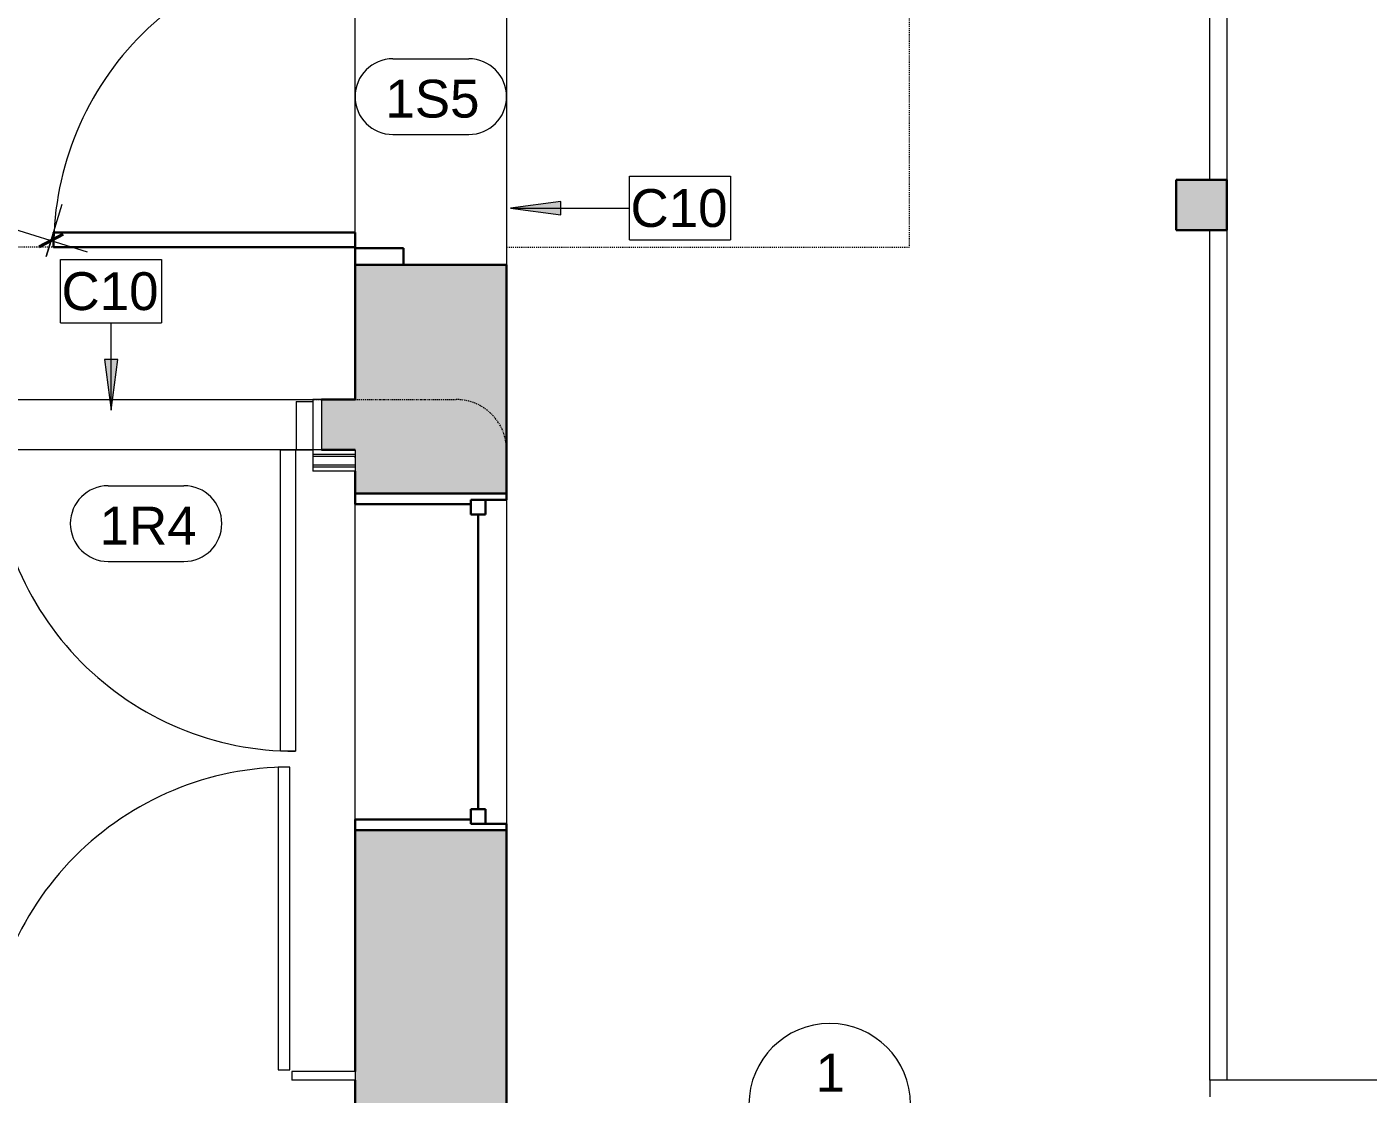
# Model space of a CAD drawing. Header units: inches. Extents: x -1287 to 1590, y -3558 to 989.
# Drawn here: x -811 to -651.7, y -1191.9 to -1065 of the extents above; entities that cross this region are included whole.
import ezdxf

# ---------------------------------------------------------------- set-up
doc = ezdxf.new("R2010")
doc.units = ezdxf.units.IN
doc.header["$MEASUREMENT"] = 0
doc.linetypes.add('Dash', pattern=[0.25, 0.125, -0.125])
doc.linetypes.add('Dash Dot 3_16_', pattern=[0.3125, 0.1875, -0.0625, 0, -0.0625])
for name, color, linetype, lineweight in [('A-ANNO-DIMS', 211, 'Continuous', 9), ('A-ANNO-DIMS-48', 211, 'Continuous', 9), ('A-ANNO-KEYN', 231, 'Continuous', 9), ('A-ANNO-SYMB', 150, 'Continuous', 9), ('A-COLS', 52, 'Continuous', 18), ('A-DETL', 90, 'Continuous', 9), ('A-DOOR', 31, 'Continuous', 18), ('A-DOOR-FRAM', 31, 'Continuous', 30), ('A-DOOR-IDEN', 31, 'Continuous', 9), ('A-FLOR', 192, 'Continuous', 18), ('A-FLOR-HRAL', 11, 'Continuous', 18), ('A-GENM', 13, 'Continuous', 9), ('A-GLAZ', 151, 'Continuous', 18), ('A-WALL', 113, 'Continuous', 18), ('A-WALL-PATT', 111, 'Continuous', 18), ('I-WALL', 2, 'Continuous', 18), ('S-STRS', 31, 'Continuous', 18)]:
    doc.layers.add(name, color=color, linetype=linetype, lineweight=lineweight)
doc.styles.add('Arial', font='arial.ttf', dxfattribs={"height": 4.5})
doc.styles.add('Swis721 Lt BT', font='swissl.ttf', dxfattribs={"height": 4.5})
doc.dimstyles.new('OTJ_-_3_32__Linear__1_2__Tolerance', dxfattribs={"dimscale": 12, "dimtxt": 4.748918, "dimasz": 0.1875, "dimexe": 0.375, "dimexo": 0.25, "dimgap": 0.25, "dimtad": 1, "dimdec": 1, "dimrnd": 0.5, "dimzin": 3, "dimdsep": 46, "dimlunit": 4, "dimtxsty": 'Swis721 Lt BT', "dimblk1": 'OBLIQUE', "dimblk2": 'OBLIQUE', "dimsah": 1, "dimcen": 0.09, "dimdle": 0.375, "dimazin": 0, "dimtfac": 1, "dimtdec": 4, "dimtix": 1, "dimtmove": 0, "dimatfit": 3, "dimfxl": 1, "dimtvp": 1, "dimfrac": 2, "dimtolj": 1, "dimtzin": 0, "dimarcsym": 2})

# ---------------------------------------------------------------- blocks, each defined once
blk = doc.blocks.new('Double Hung - balcony windows 3_ 4_-6827316-1st Floor Construction')
at = {"layer": 'A-GLAZ', "color": 8, "lineweight": 30}
for p, q in [((-20, 9), (-19.25, 9)), ((-19.25, 4.75), (-19.25, 9)), ((19.25, 4.75), (19.25, 9)), ((20, 9), (19.25, 9)), ((-19.25, 6.5), (-19.25, 4.75)), ((-19.25, 6.5), (-17.5, 6.5)), ((-17.5, 6.5), (-17.5, 4.75)), ((17.5, 6.5), (17.5, 4.75)), ((19.25, 6.5), (17.5, 6.5)), ((19.25, 6.5), (19.25, 4.75)), ((-17.5, 5.625), (17.5, 5.625)), ((-19.25, 4.75), (-17.5, 4.75)), ((-19.25, 4.75), (-18.75, 4.75)), ((-18.75, -9), (-18.75, 4.75)), ((19.25, 4.75), (17.5, 4.75)), ((18.75, 4.75), (19.25, 4.75)), ((18.75, 4.75), (18.75, -9)), ((-18.75, -9), (-20, -9)), ((18.75, -9), (20, -9))]:
    blk.add_line(p, q, dxfattribs=at)
blk = doc.blocks.new('Single Glass_All Glass_Frameless - 3_-0_x8_-0_-8319656-1st Floor Construction')
at = {"layer": 'A-DOOR'}
for p, q in [((20.62, 36.78), (20.62, 0.78)), ((21.99, 36.78), (20.62, 36.78)), ((21.99, 0.78), (21.99, 36.78)), ((20.62, 0.78), (21.99, 0.78))]:
    blk.add_line(p, q, dxfattribs=at)
at = {"layer": 'A-DOOR', "lineweight": 9}
blk.add_arc((21.99, 0.78), 36, 90, 180.5, dxfattribs=at)
blk = doc.blocks.new('Single Flush - D7 3_ X 8_-8257671-1st Floor Construction')
at = {"layer": 'A-DOOR', "lineweight": 30}
for p, q in [((16.16, -9), (17.91, -9)), ((16.16, -44.81), (16.16, -9)), ((17.91, -9), (17.91, -44.81)), ((17.91, -44.81), (16.16, -44.81))]:
    blk.add_line(p, q, dxfattribs=at)
at = {"layer": 'A-DOOR', "lineweight": 9}
blk.add_arc((17.91, -9), 35.81, 179.5, 270, dxfattribs=at)
at = {"layer": 'A-DOOR-FRAM'}
for p, q in [((-20, -3.25), (-20, -9)), ((-20, -3.25), (-18, -3.25)), ((-18, -3.25), (-18, -9)), ((18, -3.25), (18, -9)), ((18, -3.25), (20, -3.25)), ((20, -3.25), (20, -9)), ((-20, -9), (-18, -9)), ((18, -9), (20, -9))]:
    blk.add_line(p, q, dxfattribs=at)
at = {"layer": 'A-GENM', "linetype": 'Dash'}
for p, q in [((-17.91, 56.81), (-29.91, 56.81)), ((-29.91, 9), (-29.91, 56.81)), ((-17.91, 56.81), (17.91, 56.81)), ((-17.91, 9), (-17.91, 56.81)), ((17.91, 9), (17.91, 56.81)), ((17.87, 9), (17.91, 9)), ((-35.91, -9), (-35.91, -68.81)), ((17.87, -9), (17.91, -9)), ((17.91, -9), (17.91, -68.81)), ((-35.91, -68.81), (17.91, -68.81))]:
    blk.add_line(p, q, dxfattribs=at)
blk = doc.blocks.new('Top Rail Type - Top Rail_Internal_-8311756-1st Floor Construction')
at = {"layer": 'A-FLOR-HRAL', "lineweight": 9}
for p, q in [((-668.48, -909.19), (-668.48, -1083.19)), ((-668.48, -1089.19), (-668.48, -1190.19))]:
    blk.add_line(p, q, dxfattribs=at)
blk = doc.blocks.new('Top Rail Type - Top Rail_Internal_-V88-1st Floor Construction')
at = {"layer": 'A-FLOR-HRAL', "lineweight": 9}
for p, q in [((-668.48, -909.19), (-668.48, -1083.19)), ((-668.48, -1089.19), (-668.48, -1190.19))]:
    blk.add_line(p, q, dxfattribs=at)
blk = doc.blocks.new('Single Flush - D13 3_ X 8_-8257700-1st Floor Construction')
at = {"layer": 'A-DETL'}
for p, q in [((-20, 3), (20, 3)), ((-20, -3), (-20, 3)), ((-20, 3), (-20, -3)), ((-20, 2.75), (-20, -3)), ((-20, 2.75), (-18, 2.75)), ((-18, 2.75), (-18, -3)), ((18.000004, 2.75), (18.000004, -3)), ((18.000004, 2.75), (20.000004, 2.75)), ((20, 3), (20, -3)), ((20, 3), (20, -3)), ((20.000004, 2.75), (20.000004, -3)), ((-20, -3), (-18, -3)), ((20, -3), (-20, -3)), ((16.15625, -3), (17.90625, -3)), ((16.15625, -38.8125), (16.15625, -3)), ((17.90625, -3), (17.90625, -38.8125)), ((18.000004, -3), (20.000004, -3)), ((17.90625, -38.8125), (16.15625, -38.8125))]:
    blk.add_line(p, q, dxfattribs=at)
blk.add_arc((17.90625, -3), 35.8125, 179.5, 270, dxfattribs=at)
blk = doc.blocks.new('Door Tag - Door Tag-41184-1st Floor Construction')
at = {"layer": 'A-DOOR-IDEN'}
for p, q in [((-0.09375, 0.09375), (0.09375, 0.09375)), ((-0.09375, -0.09375), (0.09375, -0.09375))]:
    blk.add_line(p, q, dxfattribs=at)
for centre, start, end in [((-0.09375, 0), 90, 270), ((0.09375, 0), 270, 90)]:
    blk.add_arc(centre, 0.09375, start, end, dxfattribs=at)
blk = doc.blocks.new('Floor Plan - Callout Head-3511279-1st Floor Construction')
at = {"layer": 'A-ANNO-SYMB'}
blk.add_line((-0.2, 0), (0.2, 0), dxfattribs=at)
for start, end in [(360, 180), (180, 360)]:
    blk.add_arc((0, 0), 0.2, start, end, dxfattribs=at)
blk = doc.blocks.new('Keynote Tag - Keynote Number - Boxed-135510-1st Floor Construction')
at = {"layer": 'A-ANNO-KEYN'}
for p, q in [((-0.125, -0.0792), (-0.125, 0.0781)), ((-0.125, 0.0781), (0.125, 0.0781)), ((0.125, 0.0781), (0.125, -0.0792)), ((-0.125, -0.0792), (0.125, -0.0792))]:
    blk.add_line(p, q, dxfattribs=at)
blk = doc.blocks.new('DIMBLOCK82-1st Floor Construction')
at = {"layer": 'A-ANNO-DIMS-48'}
for p, q in [((-860.93, -1076.17), (-859.01, -1069.95)), ((-864.63, -1072.92), (-803.85, -1091.73)), ((-860.34, -1074.25), (-860.93, -1076.17)), ((-808.74, -1092.32), (-806.82, -1086.1)), ((-808.15, -1090.4), (-808.74, -1092.32))]:
    blk.add_line(p, q, dxfattribs=at)
at = {"layer": 'A-ANNO-DIMS-48', "lineweight": 50}
for p, q in [((-860.34, -1074.25), (-858.93, -1073.5)), ((-860.34, -1074.25), (-861.74, -1074.99)), ((-808.15, -1090.4), (-806.74, -1089.66)), ((-808.15, -1090.4), (-809.56, -1091.14))]:
    blk.add_line(p, q, dxfattribs=at)
at = {"layer": 'A-ANNO-DIMS-48', "color": 0, "insert": (-843.35, -1070.08), "char_height": 4.5, "width": 29.579, "attachment_point": 1, "rotation": 342.7985, "line_spacing_factor": 1.005062, "style": 'Swis721 Lt BT'}
blk.add_mtext('4\' - 6 1/2"', dxfattribs=at)
blk = doc.blocks.new('_Oblique')
at = {"color": 0, "linetype": 'ByBlock', "lineweight": -2}
blk.add_line((-0.5, -0.5), (0.5, 0.5), dxfattribs=at)

msp = doc.modelspace()

# ---------------------------------------------------------------- hatches: boundary and pattern name
at = {"layer": 'A-ANNO-KEYN'}
for points in [[(-753.59, -1086.55), (-747.59, -1087.34), (-747.59, -1085.76)], [(-801.03, -1110.56), (-800.24, -1104.56), (-801.82, -1104.56)]]:
    msp.add_hatch(color=256, dxfattribs=at).paths.add_polyline_path(points, flags=0)
at = {"layer": 'A-COLS'}
msp.add_hatch(color=250, dxfattribs=at).paths.add_polyline_path([(-674.48, -1089.19), (-668.48, -1089.19), (-668.48, -1083.19), (-674.48, -1083.19)], flags=0)
at = {"layer": 'A-WALL-PATT'}
h = msp.add_hatch(color=250, dxfattribs=at)
h.paths.add_polyline_path([(-772.04, -1262.19), (-754.04, -1262.19), (-754.04, -1160.48), (-772.04, -1160.48), (-772.04, -1256.19)], flags=0)
h.paths.add_polyline_path([(-772.04, -1120.48), (-754.04, -1120.48), (-754.04, -1093.3), (-772.04, -1093.3), (-772.04, -1117.8)], flags=0)
h.paths.add_polyline_path([(-772.04, -1053.3), (-754.04, -1053.3), (-754.04, -1004.19), (-772.04, -1004.19), (-772.04, -1052.45)], flags=0)
h.paths.add_polyline_path([(-754.04, -962.19), (-754.04, -860.19), (-772.04, -860.19), (-772.04, -962.19)], flags=0)
h.paths.add_polyline_path([(-754.04, -818.19), (-754.04, -716.19), (-772.04, -716.19), (-772.04, -818.19)], flags=0)
h.paths.add_polyline_path([(-772.04, -674.19), (-754.04, -674.19), (-754.04, -571), (-772.04, -571), (-772.04, -673.69)], flags=0)
h.paths.add_polyline_path([(-772.04, -530.75), (-754.04, -530.75), (-754.04, -428.19), (-772.04, -428.19), (-772.04, -508.99)], flags=0)
h.paths.add_polyline_path([(-754.04, -386.19), (-754.04, -278.19), (-772.04, -278.19), (-772.04, -386.19)], flags=0)
h.paths.add_polyline_path([(-772.04, -236.19), (-754.04, -236.19), (-754.04, -128.75), (-772.04, -128.75), (-772.04, -226.52)], flags=0)
h.paths.add_polyline_path([(-772.04, -88.75), (-754.04, -88.75), (-754.04, 16.25), (-772.04, 16.25), (-772.04, -72.84)], flags=0)
h = msp.add_hatch(color=250, dxfattribs=at)
h.paths.add_polyline_path([(-884.51, -1115.3), (-884.51, -1109.3), (-1017.06, -1109.3), (-1017.06, -1115.3), (-886.75, -1115.3)], flags=0)
h.paths.add_polyline_path([(-772.04, -1115.3), (-772.04, -1109.3), (-776.04, -1109.3), (-776.04, -1115.3)], flags=0)
h.paths.add_polyline_path([(-833.2, -1115.3), (-817.04, -1115.3), (-817.04, -1109.3), (-851.57, -1109.3), (-851.57, -1115.3), (-846.59, -1115.3)], flags=0)
at = {"layer": 'A-WALL-PATT', "lineweight": 9}
h = msp.add_hatch(dxfattribs=at)
h.set_pattern_fill('FP_4', color=256, style=0, pattern_type=2)
h.set_pattern_definition([(0, (0, 0), (15.36, 3.84), [0.634, -10.886, 0.634, -10.886, -61.44]), (0, (0, 0), (15.36, 3.84), [-23.04, 0.634, -22.406, 0.634, -10.886, -26.88]), (0, (0, 0), (15.36, 3.84), [-57.6, 0.634, -7.046, 0.634, -18.566]), (120, (5.76, 1.92), (-11.005538, 11.38215), [0.634, -10.886, 0.634, -10.886, -61.44]), (120, (5.76, 1.92), (-11.005538, 11.38215), [-23.04, 0.634, -22.406, 0.634, -10.886, -26.88]), (120, (5.76, 1.92), (-11.005538, 11.38215), [-57.6, 0.634, -7.046, 0.634, -18.566]), (240, (7.68, 9.6), (-4.354462, -15.22215), [0.634, -10.886, 0.634, -10.886, -61.44]), (240, (7.68, 9.6), (-4.354462, -15.22215), [-23.04, 0.634, -22.406, 0.634, -10.886, -26.88]), (240, (7.68, 9.6), (-4.354462, -15.22215), [-57.6, 0.634, -7.046, 0.634, -18.566])])
h.paths.add_polyline_path([(-772.04, -1117.05), (-772.04, -1116.05), (-777.04, -1116.05), (-777.04, -1117.05)], flags=0)

# ---------------------------------------------------------------- linework, layer by layer
at = {"layer": 'A-ANNO-KEYN'}
for p, q in [((-747.59, -1085.76), (-753.59, -1086.55)), ((-753.59, -1086.55), (-747.59, -1087.34)), ((-753.59, -1086.55), (-739.43, -1086.55)), ((-747.59, -1087.34), (-747.59, -1085.76)), ((-801.03, -1110.56), (-801.03, -1100.2)), ((-800.24, -1104.56), (-801.82, -1104.56)), ((-801.82, -1104.56), (-801.03, -1110.56)), ((-801.03, -1110.56), (-800.24, -1104.56))]:
    msp.add_line(p, q, dxfattribs=at)
at = {"layer": 'A-ANNO-SYMB', "linetype": 'Dash Dot 3_16_'}
for p, q in [((-851.57, -1109.3), (-760.04, -1109.3)), ((-754.04, -1115.3), (-754.04, -1278.19))]:
    msp.add_line(p, q, dxfattribs=at)
msp.add_arc((-760.04, -1115.3), 6, 0, 90, dxfattribs=at)
at = {"layer": 'A-COLS', "color": 8, "lineweight": 30}
for p, q in [((-674.48, -1089.19), (-674.48, -1083.19)), ((-674.48, -1083.19), (-668.48, -1083.19)), ((-668.48, -1089.19), (-668.48, -1083.19)), ((-668.48, -1089.19), (-674.48, -1089.19))]:
    msp.add_line(p, q, dxfattribs=at)
at = {"layer": 'A-FLOR'}
for p, q in [((-670.48, -1083.19), (-670.48, -909.19)), ((-754.04, -1053.3), (-754.04, -1093.3)), ((-670.48, -1190.19), (-670.48, -1089.19))]:
    msp.add_line(p, q, dxfattribs=at)
at = {"layer": 'A-WALL', "lineweight": 9}
for p, q in [((-772.04, -1093.3), (-772.04, -1053.3)), ((-817.04, -1109.3), (-777.04, -1109.3)), ((-776.04, -1109.3), (-776.04, -1115.3)), ((-777.04, -1115.3), (-817.04, -1115.3)), ((-772.04, -1160.48), (-772.04, -1120.48)), ((-754.04, -1120.48), (-754.04, -1160.48))]:
    msp.add_line(p, q, dxfattribs=at)
at = {"layer": 'A-WALL', "color": 8, "lineweight": 30}
for p, q in [((-754.04, -1093.3), (-772.04, -1093.3)), ((-772.04, -1109.3), (-772.04, -1093.3)), ((-754.04, -1120.48), (-754.04, -1093.3)), ((-772.04, -1109.3), (-776.04, -1109.3)), ((-772.04, -1115.3), (-776.04, -1115.3)), ((-772.04, -1120.48), (-772.04, -1117.8)), ((-754.04, -1120.48), (-772.04, -1120.48)), ((-754.04, -1160.48), (-772.04, -1160.48)), ((-772.04, -1189.19), (-772.04, -1160.48)), ((-754.04, -1160.48), (-754.04, -1262.19)), ((-772.04, -1255.69), (-772.04, -1190.19))]:
    msp.add_line(p, q, dxfattribs=at)
at = {"layer": 'A-WALL'}
for p, q in [((-776.04, -1109.3), (-777.04, -1109.3)), ((-777.04, -1109.3), (-777.04, -1115.3)), ((-776.04, -1115.3), (-777.04, -1115.3)), ((-772.04, -1115.3), (-772.04, -1117.8)), ((-777.04, -1115.8), (-772.04, -1115.8)), ((-777.04, -1116.05), (-772.04, -1116.05)), ((-777.04, -1117.05), (-772.04, -1117.05)), ((-777.04, -1117.3), (-772.04, -1117.3)), ((-772.04, -1189.19), (-772.04, -1190.19))]:
    msp.add_line(p, q, dxfattribs=at)
at = {"layer": 'I-WALL'}
for p, q in [((-777.04, -1115.3), (-777.04, -1117.8)), ((-772.04, -1117.8), (-777.04, -1117.8)), ((-772.04, -1189.19), (-779.54, -1189.19)), ((-779.54, -1189.19), (-779.54, -1190.19)), ((-772.04, -1190.19), (-779.54, -1190.19))]:
    msp.add_line(p, q, dxfattribs=at)
at = {"layer": 'S-STRS', "lineweight": 9}
for p, q in [((-670.48, -1190.19), (-670.48, -1192.19)), ((-615.48, -1190.19), (-670.48, -1190.19))]:
    msp.add_line(p, q, dxfattribs=at)

# ---------------------------------------------------------------- block references
at = {"layer": 'A-ANNO-KEYN', "xscale": 47.99999999999997, "yscale": 47.99999999999997, "zscale": 47.99999999999997}
for p in [(-733.43, -1086.52), (-801.03, -1096.39)]:
    msp.add_blockref('Keynote Tag - Keynote Number - Boxed-135510-1st Floor Construction', p, dxfattribs=at)
at = {"layer": 'A-ANNO-SYMB', "xscale": 47.99999999999997, "yscale": 47.99999999999997, "zscale": 47.99999999999997}
msp.add_blockref('Floor Plan - Callout Head-3511279-1st Floor Construction', (-715.64, -1193.08), dxfattribs=at)
at = {"layer": 'A-DOOR', "rotation": 269.9999999999999}
msp.add_blockref('Single Flush - D7 3_ X 8_-8257671-1st Floor Construction', (-763.04, -1073.3), dxfattribs=at)
at = {"layer": 'A-DOOR', "lineweight": 9}
msp.add_blockref('Single Flush - D13 3_ X 8_-8257700-1st Floor Construction', (-797.04, -1112.3), dxfattribs=at)
at = {"layer": 'A-DOOR'}
msp.add_blockref('Single Glass_All Glass_Frameless - 3_-0_x8_-0_-8319656-1st Floor Construction', (-801.79, -1189.77), dxfattribs=at)
at = {"layer": 'A-DOOR-IDEN', "xscale": 47.99999999999997, "yscale": 47.99999999999997, "zscale": 47.99999999999997}
for p in [(-763.04, -1073.3), (-796.87, -1124.05)]:
    msp.add_blockref('Door Tag - Door Tag-41184-1st Floor Construction', p, dxfattribs=at)
at = {"layer": 'A-FLOR-HRAL', "lineweight": 9}
for name in ['Top Rail Type - Top Rail_Internal_-8311756-1st Floor Construction', 'Top Rail Type - Top Rail_Internal_-V88-1st Floor Construction']:
    msp.add_blockref(name, (0, 0), dxfattribs=at)
at = {"layer": 'A-GLAZ', "rotation": 269.9999999999999}
msp.add_blockref('Double Hung - balcony windows 3_ 4_-6827316-1st Floor Construction', (-763.04, -1140.48), dxfattribs=at)

# ---------------------------------------------------------------- texts
at = {"layer": 'A-ANNO-KEYN', "char_height": 4.5, "width": 14.0895, "attachment_point": 1, "style": 'Arial'}
for insert in [(-739.32, -1084.29), (-806.92, -1094.17)]:
    msp.add_mtext('C10', dxfattribs=dict(at, insert=insert))
at = {"layer": 'A-ANNO-SYMB', "insert": (-717.32, -1187.07), "char_height": 4.5, "width": 4.0905, "attachment_point": 1, "style": 'Swis721 Lt BT'}
msp.add_mtext('1', dxfattribs=at)
at = {"layer": 'A-DOOR-IDEN', "char_height": 4.5, "attachment_point": 1, "style": 'Swis721 Lt BT'}
for s, insert, width in [('1S5', (-768.44, -1071.29), 12.8775), ('1R4', (-802.39, -1122.04), 13.1805)]:
    msp.add_mtext(s, dxfattribs=dict(at, insert=insert, width=width))

# ---------------------------------------------------------------- dimensions: what is measured, and where the dimension line sits
at = {"layer": 'A-ANNO-DIMS'}
dim = msp.add_linear_dim(base=(-808.15, -1090.4), p1=(-860.04, -1073.3), p2=(-807.86, -1089.46), angle=342.7985, dimstyle='OTJ_-_3_32__Linear__1_2__Tolerance', override={"dimpost": '<>', "dimfxl": 54.631123}, dxfattribs=at)
dim.commit()
dim.dimension.update_dxf_attribs({"geometry": 'DIMBLOCK82-1st Floor Construction', "text_midpoint": (-832.59, -1077)})

doc.saveas('drawing.dxf')
